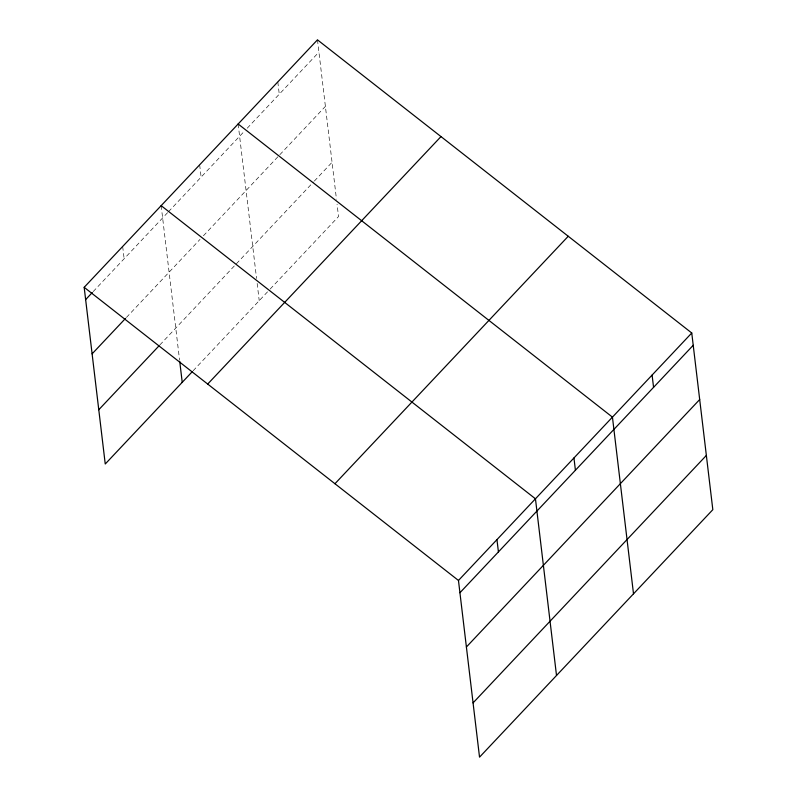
<?xml version="1.0" encoding="UTF-8"?>
<svg xmlns="http://www.w3.org/2000/svg" width="797" height="797" viewBox="0 0 797 797"><rect width="100%" height="100%" fill="white"/><g stroke="black" fill="none" stroke-linecap="round" stroke-linejoin="round"><path stroke-width="0.6" stroke-dasharray="3.98 2.99" d="M93.169 291.612L167.649 212.61M168.486 211.723L243.832 131.794M247.209 128.217L318.93 52.134M126.414 317.465L200.057 239.349M203.404 235.792L278.99 155.614M279.837 154.718L325.405 106.38M159.858 344.952L313.5 181.975M314.347 181.078L332.07 162.279M193.103 370.794L269.336 289.929M270.183 289.032L338.536 216.535L337.061 204.201M317.465 39.85L336.473 199.27M277.804 81.922L279.269 94.205M238.144 123.993L256.564 278.482M257.152 283.413L259.214 300.668M199.649 164.82L201.113 177.103M161.163 205.656L179.584 360.144M122.668 246.492L124.133 258.776"/><path stroke-width="1.2" d="M84.173 287.318L317.465 39.85L691.756 332.997L712.827 509.682L479.535 757.15L458.464 580.465L84.173 287.318L105.244 464.003L192.266 371.681M85.638 299.602L92.332 292.509M92.103 353.858L125.577 318.352M98.768 409.748L159.021 345.838M207.688 384.064L440.98 136.586M334.949 483.729L568.241 236.261M458.464 580.465L691.756 332.997M459.929 592.749L693.221 345.28M466.394 647.005L699.696 399.526M473.059 702.894L706.361 455.426M238.144 123.993L612.445 417.14L633.505 593.815M161.163 205.656L535.454 498.802L556.515 675.487M652.095 375.068L653.57 387.352M573.95 457.966L575.414 470.25M496.959 539.639L498.424 551.923M179.724 361.38L182.224 382.341"/></g></svg>
